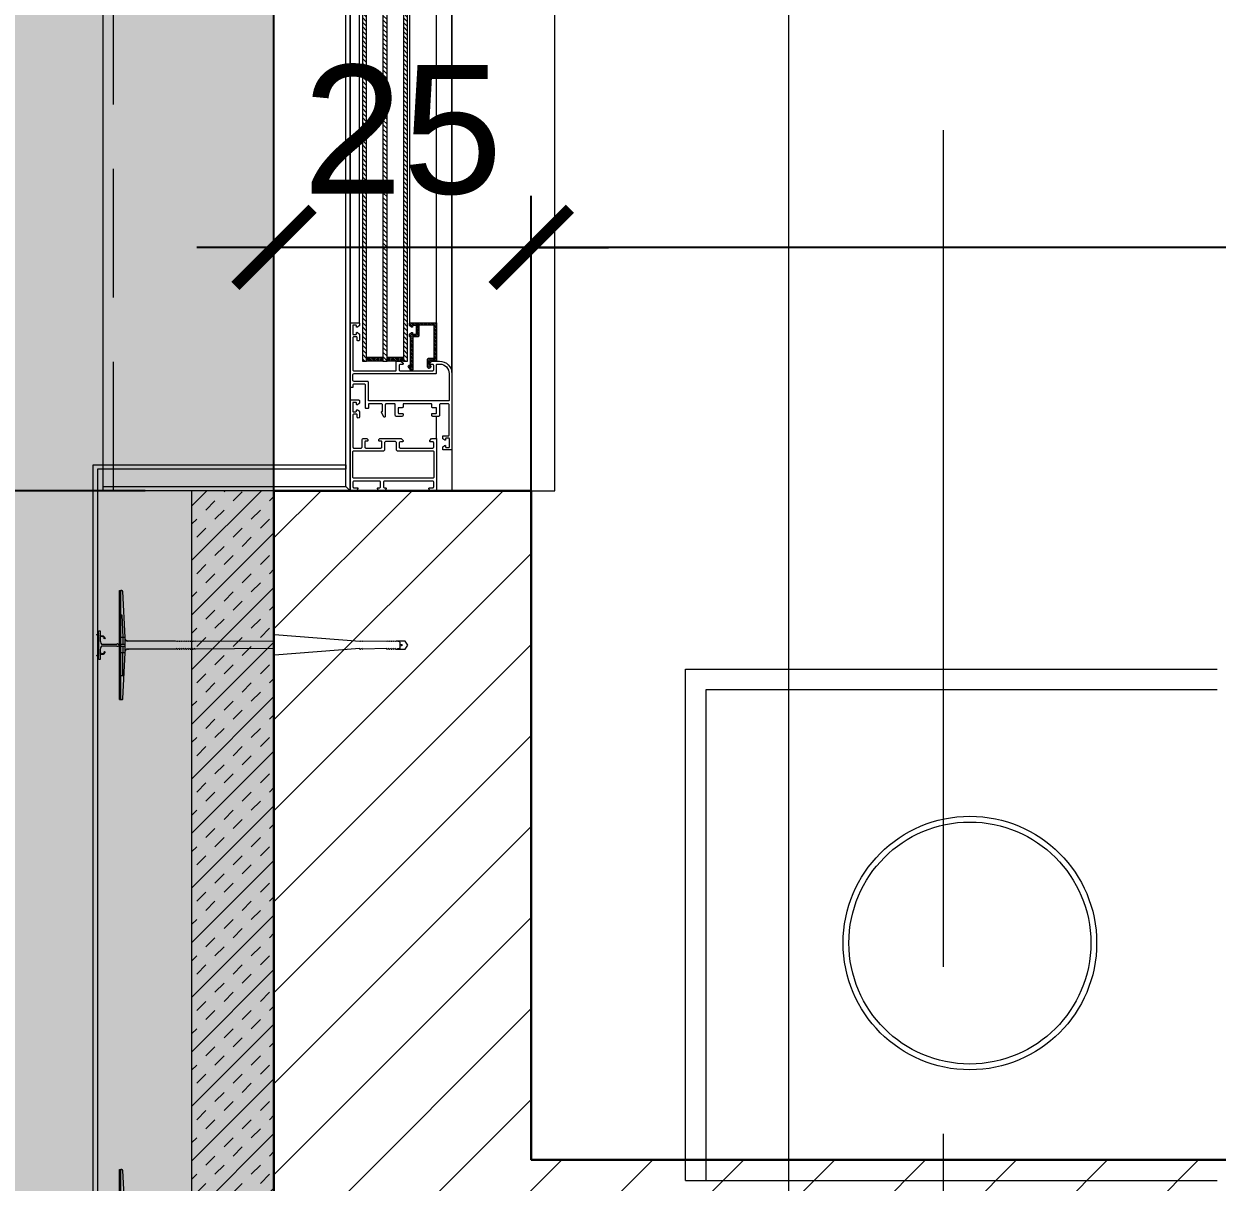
# Model space of a CAD drawing. Header units: centimetres. Extents: x 86156 to 91557, y -55119 to -48172.
# Drawn here: x 86924.5 to 87040.4, y -51594.5 to -51482 of the extents above; entities that cross this region are included whole.
import ezdxf

# ---------------------------------------------------------------- set-up
doc = ezdxf.new("R2010")
doc.units = ezdxf.units.CM
doc.header["$LTSCALE"] = 50
doc.header["$MEASUREMENT"] = 0
for name, pattern in [('AUSGEZOGEN', [0]), ('AXES', [2, 1.25, -0.25, 0.25, -0.25]), ('CACHE', [0.375, 0.25, -0.125]), ('CACHE2', [4.7625, 3.175, -1.5875]), ('CORNER', [20, 0, -20])]:
    doc.linetypes.add(name, pattern=pattern)
doc.layers.get('0').update_dxf_attribs({"color": 8})
for name, color, linetype in [('AXES', 10, 'AXES'), ('BORD', 5, 'Continuous'), ('COTE 50ème', 1, 'Continuous')]:
    doc.layers.add(name, color=color, linetype=linetype)
for name, color, linetype, lineweight in [('BETON CACHE', 4, 'CACHE', 5), ('BETON HACHURE', 253, 'Continuous', 13), ('CONSOLE ISOL.', 214, 'Continuous', 15), ('ISOLATION', 252, 'Continuous', 0), ('MACONNERIE COUPE', 7, 'Continuous', 30), ('MACONNERIE HACHURE', 253, 'Continuous', 13), ('mobilimi', 8, 'Continuous', 9), ('WD_Corner', 154, 'Continuous', 5), ('WD_Dowel', 154, 'Continuous', 5), ('WD_Text_Legende', 154, 'AUSGEZOGEN', 5), ('WINDOWS', 21, 'Continuous', 5)]:
    doc.layers.add(name, color=color, linetype=linetype, lineweight=lineweight)
doc.layers.add('FMULT', color=150, linetype='Continuous', plot=False)
doc.layers.add('WD_Assist1', color=6, linetype='CORNER', lineweight=0, plot=False)
doc.styles.add('RS_TXT_50', font='arial.ttf', dxfattribs={"height": 12.5})
doc.dimstyles.new('RS_50CM_LINEAIRE', dxfattribs={"dimscale": 5, "dimtxt": 12.5, "dimasz": 1.5, "dimexe": 1, "dimexo": 2.5, "dimgap": 1, "dimtad": 1, "dimdec": 1, "dimrnd": 0.5, "dimdsep": 46, "dimtxsty": 'RS_TXT_50', "dimblk1": 'ARCHTICK', "dimblk2": 'ARCHTICK', "dimsah": 1, "dimcen": 2.5, "dimdle": 1, "dimclrt": 4, "dimadec": 0, "dimazin": 2, "dimtfac": 1, "dimtdec": 1, "dimtix": 1, "dimtmove": 2, "dimatfit": 3, "dimfxl": 1, "dimtolj": 1, "dimtzin": 0, "dimarcsym": 0})

# ---------------------------------------------------------------- blocks, each defined once
blk = doc.blocks.new('A$Ccef6f35f')
at = {"layer": 'AXES', "lineweight": 5, "ltscale": 1.3}
blk.add_line((-1265, 1580), (-1265, -1500), dxfattribs=at)
blk = doc.blocks.new('DRITARE POS 2')
at = {"layer": 'WINDOWS'}
h = blk.add_hatch(dxfattribs=at)
h.set_pattern_fill('ANSI31', color=140, scale=2.5, angle=450)
h.set_pattern_definition([(135, (-46708.9128, -43852.52553), (-0.2209708691, -0.2209708691), [])])
h.paths.add_polyline_path([(-8.71, -100.09), (-8.71, -167.42), (-8.31, -167.42), (-8.31, -100.09)])
h.paths.add_polyline_path([(-6.71, -100.09), (-6.71, -167.42), (-6.31, -167.42), (-6.31, -100.09)])
h.paths.add_polyline_path([(-4.71, -100.09), (-4.71, -167.42), (-4.31, -167.42), (-4.31, -100.09)])
at = {"layer": 'WINDOWS', "transparency": 33554559}
h = blk.add_hatch(dxfattribs=at)
h.set_pattern_fill('ANSI31', color=140, angle=450)
h.set_pattern_definition([(135, (-46708.90849, -43869.52553), (-0.08838834765, -0.08838834765), [])])
h.paths.add_polyline_path([(-6.71, -167.42), (-8.31, -167.42), (-8.31, -167.02), (-6.71, -167.02)])
h.paths.add_polyline_path([(-4.71, -167.42), (-6.31, -167.42), (-6.31, -167.02), (-4.71, -167.02)])
h.paths.add_polyline_path([(-6.71, -100.49), (-8.31, -100.49), (-8.31, -100.09), (-6.71, -100.09)])
h.paths.add_polyline_path([(-4.71, -100.49), (-6.31, -100.49), (-6.31, -100.09), (-4.71, -100.09)])
h = blk.add_hatch(dxfattribs=at)
h.set_pattern_fill('ANSI31', color=256, angle=450)
h.set_pattern_definition([(135, (-46708.71279, -43862.46996), (-0.08838834765, -0.08838834765), [])])
h.paths.add_polyline_path([(-1.72, -167.05, -0.414214), (-1.81, -167.14), (-2.28, -167.14, 0.414214), (-2.37, -167.23), (-2.37, -167.97, 1.835735), (-2.15, -167.82), (-2.15, -167.36), (-1.74, -167.36), (-1.5, -167.42), (-1.5, -163.74, 0.414214), (-1.55, -163.69), (-4.06, -163.69, 0.414214), (-4.12, -163.74), (-4.12, -163.95, 0.250765), (-4.09, -163.99), (-3.92, -164.12, 0.599022), (-3.84, -164.08), (-3.84, -163.95), (-3.46, -163.95), (-3.46, -164.81), (-3.84, -164.81), (-3.84, -164.67, 0.649779), (-3.93, -164.63), (-4.1, -164.76, 0.212283), (-4.12, -164.81), (-4.12, -165.01, 0.414214), (-4.06, -165.07), (-4.02, -165.07), (-4.02, -167.81), (-4.15, -167.81, 0.603122), (-4.23, -167.96), (-3.99, -168.31, 0.737396), (-3.82, -168.26), (-3.82, -165.07), (-3.31, -165.07, 0.414214), (-3.22, -164.97), (-3.22, -163.91), (-1.81, -163.91, -0.414214), (-1.72, -164)])
at = {"layer": 'WINDOWS', "color": 165, "linetype": 'CACHE'}
blk.add_line((-32.9, -180), (-32.9, 0), dxfattribs=at)
at = {"layer": 'WINDOWS'}
for p, q in [((-0.01, -168.52), (0, -98.92)), ((-9.89, -163.72), (-9.89, -103.78)), ((-9, -163.74), (-9, -103.78)), ((-4.11, -103.78), (-4.12, -163.74)), ((-1.5, -163.74), (-1.49, -103.78)), ((-9.9, -171.27), (-9.9, -169.89)), ((-1.5, -175.01), (-1.5, -172.75))]:
    blk.add_line(p, q, dxfattribs=at)
at = {"layer": 'WINDOWS', "color": 165}
for points in [[(-9.9, 0), (-9.9, -180), (-33.9, -180), (-33.9, 0)], [(-10.3, -179.6), (-10.3, -0.4), (-9.9, 0), (-9.9, -180)], [(0, 0), (0, -180), (10, -180), (10, 0)], [(-9.9, -180), (-33.9, -180), (-33.9, -179.6), (-10.3, -179.6)]]:
    blk.add_lwpolyline(points, close=True, dxfattribs=at)
at = {"layer": 'WINDOWS'}
for points in [[(-9.9, -180), (-9.9, 0), (0, 0), (0, -180)], [(-1.78, -178.73), (-1.83, -178.79), (-9.56, -178.79), (-9.62, -178.73), (-9.62, -176.19), (-9.56, -176.14), (-6.63, -176.14), (-6.54, -176.04), (-6.54, -175.3), (-6.44, -175.2), (-5.51, -175.2), (-5.42, -175.3), (-5.42, -176.04), (-5.32, -176.14), (-1.83, -176.14), (-1.78, -176.19)]]:
    blk.add_lwpolyline(points, close=True, dxfattribs=at)
at = {"layer": 'WINDOWS', "color": 140}
for points in [[(-8.71, -100.09), (-8.71, -167.42), (-8.31, -167.42), (-8.31, -100.09)], [(-6.71, -100.09), (-6.71, -167.42), (-6.31, -167.42), (-6.31, -100.09)], [(-4.71, -100.09), (-4.71, -167.42), (-4.31, -167.42), (-4.31, -100.09)], [(-6.71, -167.42), (-8.31, -167.42), (-8.31, -167.02), (-6.71, -167.02)], [(-4.71, -167.42), (-6.31, -167.42), (-6.31, -167.02), (-4.71, -167.02)]]:
    blk.add_lwpolyline(points, close=True, dxfattribs=at)
at = {"layer": 'WINDOWS'}
for points in [[(0, -175.99, -0.414214), (-0.06, -176.04), (-0.84, -176.04, -0.414214), (-0.9, -175.99), (-0.9, -175.78, -0.250765), (-0.88, -175.73), (-0.71, -175.6, -0.599022), (-0.62, -175.65), (-0.62, -175.74, 0.414214), (-0.56, -175.8), (-0.3, -175.8, 0.414214), (-0.25, -175.74), (-0.25, -174.96, 0.414214), (-0.3, -174.9), (-0.56, -174.9, 0.414214), (-0.62, -174.96), (-0.62, -175.05, -0.599022), (-0.71, -175.1), (-0.88, -174.97, -0.250765), (-0.9, -174.92), (-0.9, -174.72, -0.414214), (-0.84, -174.66), (-0.34, -174.66, 0.414214), (-0.28, -174.61), (-0.28, -171.66, 0.414214), (-0.38, -171.56), (-1.12, -171.56, 0.414214), (-1.22, -171.66), (-1.22, -172.68, -0.414214), (-1.31, -172.78), (-1.87, -172.78, -0.414214), (-1.96, -172.68), (-1.96, -172.55, -0.414214), (-1.91, -172.5), (-1.55, -172.5, 0.414214), (-1.5, -172.44), (-1.5, -171.99, 0.414214), (-1.55, -171.94), (-1.91, -171.94, -0.414214), (-1.96, -171.88), (-1.96, -171.62, 0.414214), (-2.02, -171.56), (-4.71, -171.56, 0.414214), (-4.76, -171.62), (-4.76, -171.88, -0.414214), (-4.82, -171.94), (-5.17, -171.94, 0.414214), (-5.23, -171.99), (-5.23, -172.44, 0.414214), (-5.17, -172.5), (-4.82, -172.5, -0.414214), (-4.76, -172.55), (-4.76, -172.68, -0.414214), (-4.86, -172.78), (-5.42, -172.78, -0.414214), (-5.51, -172.68), (-5.51, -171.66, 0.414214), (-5.6, -171.56), (-6.39, -171.56, 0.414214), (-6.48, -171.66), (-6.48, -172.78, -0.809546), (-6.66, -172.81), (-6.85, -172.39, -0.543142), (-6.8, -172.31, 0.414214), (-6.74, -172.25), (-6.74, -171.66, 0.414214), (-6.84, -171.56), (-8.07, -171.56, 0.414214), (-8.12, -171.62), (-8.12, -171.97, -0.414214), (-8.18, -172.03), (-8.35, -172.03, -0.414214), (-8.4, -171.97), (-8.4, -169.75, 0.414214), (-8.5, -169.66), (-9.56, -169.66, 0.414214), (-9.62, -169.71), (-9.62, -169.92, -0.414214), (-9.67, -169.98), (-9.84, -169.98, -0.414214), (-9.9, -169.92), (-9.9, -163.74, -0.414214), (-9.84, -163.69), (-9.06, -163.69, -0.414214), (-9, -163.74), (-9, -163.95, -0.250765), (-9.03, -163.99), (-9.19, -164.12, -0.599022), (-9.28, -164.08), (-9.28, -163.98, 0.414214), (-9.34, -163.93), (-9.6, -163.93, 0.414214), (-9.65, -163.98), (-9.65, -164.77, 0.414214), (-9.6, -164.82), (-9.34, -164.82, 0.414214), (-9.28, -164.77), (-9.28, -164.67, -0.599022), (-9.19, -164.63), (-9.03, -164.76, -0.250765), (-9, -164.81), (-9, -165.38, -0.414214), (-9.06, -165.44), (-9.15, -165.44, -0.414214), (-9.21, -165.38), (-9.21, -165.12, 0.414214), (-9.26, -165.07), (-9.56, -165.07, 0.414214), (-9.62, -165.12), (-9.62, -168.3, 0.414214), (-9.56, -168.35), (-5.47, -168.35, 0.414214), (-5.42, -168.3), (-5.42, -167.47, -0.414214), (-5.36, -167.42), (-4.97, -167.42, -0.198912), (-4.93, -167.44), (-4.78, -167.59, -0.198912), (-4.76, -167.63), (-4.76, -167.7, -0.414214), (-4.82, -167.75), (-5.04, -167.75, 0.414214), (-5.14, -167.85), (-5.14, -168.26, 0.414214), (-5.04, -168.35), (-1.87, -168.35, 0.414214), (-1.78, -168.26), (-1.78, -167.85, 0.414214), (-1.87, -167.75), (-2.09, -167.75, -0.414214), (-2.15, -167.7), (-2.15, -167.63, -0.198912), (-2.13, -167.59), (-1.98, -167.44, -0.198912), (-1.94, -167.42), (-1.22, -167.42, -0.414214), (0, -168.63)], [(-1.74, -167.36), (-2.09, -167.36, 0.414214), (-2.15, -167.42), (-2.15, -167.79, 0.247394), (-2.13, -167.84, -1.657435), (-2.37, -167.97), (-2.37, -167.23, -0.414214), (-2.28, -167.14), (-1.81, -167.14, 0.414214), (-1.72, -167.05), (-1.72, -164, 0.414214), (-1.81, -163.91), (-3.16, -163.91, 0.414214), (-3.22, -163.97), (-3.22, -164.97, -0.414214), (-3.31, -165.07), (-3.76, -165.07, 0.414214), (-3.82, -165.12), (-3.82, -168.26, -0.737396), (-3.99, -168.31), (-4.23, -167.96, -0.603122), (-4.15, -167.81), (-4.08, -167.81, 0.414214), (-4.02, -167.75), (-4.02, -165.07), (-4.06, -165.07, -0.414214), (-4.12, -165.01), (-4.12, -164.81, -0.250765), (-4.09, -164.76), (-3.92, -164.63, -0.599022), (-3.84, -164.67), (-3.84, -164.75, 0.414214), (-3.78, -164.81), (-3.52, -164.81, 0.414214), (-3.46, -164.75), (-3.46, -164, 0.414214), (-3.52, -163.95), (-3.78, -163.95, 0.414214), (-3.84, -164), (-3.84, -164.08, -0.599022), (-3.92, -164.12), (-4.09, -163.99, -0.250765), (-4.12, -163.95), (-4.12, -163.74, -0.414214), (-4.06, -163.69), (-1.55, -163.69, -0.414214), (-1.5, -163.74), (-1.5, -167.36), (-1.5, -167.42), (-1.74, -167.42)], [(-1.5, -167.79, -0.414214), (-1.4, -167.7), (-1.18, -167.7), (-1.18, -167.7, -0.414214), (-0.28, -168.63), (-0.28, -171.23, -0.414214), (-0.34, -171.28), (-8.07, -171.28, -0.414214), (-8.12, -171.23), (-8.12, -169.47, 0.414214), (-8.22, -169.38), (-9.52, -169.38, -0.414214), (-9.62, -169.29), (-9.62, -168.73, -0.414214), (-9.52, -168.63), (-1.59, -168.63, 0.414214), (-1.5, -168.54)], [(-7.08, -175), (-7.02, -174.94, -0.198912), (-6.98, -174.92), (-4.97, -174.92, -0.198912), (-4.93, -174.94), (-4.78, -175.09, -0.198912), (-4.76, -175.13), (-4.76, -175.2, -0.414214), (-4.82, -175.26), (-5.01, -175.26, 0.340481), (-5.14, -175.35), (-5.14, -175.76, 0.414214), (-5.04, -175.86), (-1.87, -175.86, 0.414214), (-1.78, -175.76), (-1.78, -175.35, 0.414214), (-1.87, -175.26), (-2.09, -175.26, -0.414214), (-2.15, -175.2), (-2.15, -175.13, -0.198912), (-2.13, -175.09), (-1.98, -174.94, -0.198912), (-1.94, -174.92), (-1.55, -174.92, -0.414214), (-1.5, -174.98), (-1.5, -179.94, -0.414214), (-1.55, -180), (-2.13, -180, -0.322823), (-2.19, -179.96), (-2.24, -179.79, -0.511918), (-2.19, -179.72), (-1.87, -179.72, 0.414214), (-1.78, -179.63), (-1.78, -179.16, 0.414214), (-1.87, -179.07), (-6.57, -179.07, 0.414214), (-6.67, -179.16), (-6.67, -179.63, 0.414214), (-6.57, -179.72), (-6.44, -179.72, -0.511918), (-6.39, -179.79), (-6.45, -179.96, -0.322823), (-6.5, -180), (-7.12, -180, -0.322823), (-7.17, -179.96), (-7.23, -179.79, -0.511918), (-7.17, -179.72), (-7.04, -179.72, 0.414214), (-6.95, -179.63), (-6.95, -179.16, 0.414214), (-7.04, -179.07), (-9.52, -179.07, 0.414214), (-9.62, -179.16), (-9.62, -179.63, 0.414214), (-9.52, -179.72), (-9.21, -179.72, -0.511918), (-9.15, -179.79), (-9.21, -179.96, -0.322823), (-9.26, -180), (-9.84, -180, -0.414214), (-9.9, -179.94), (-9.9, -171.25, -0.414214), (-9.84, -171.19), (-9.06, -171.19, -0.414214), (-9, -171.25), (-9, -171.49, -0.250765), (-9.03, -171.53), (-9.19, -171.65, -0.599022), (-9.28, -171.6), (-9.28, -171.49, 0.414214), (-9.34, -171.43), (-9.6, -171.43, 0.414214), (-9.65, -171.49), (-9.65, -172.27, 0.414214), (-9.6, -172.33), (-9.34, -172.33, 0.414214), (-9.28, -172.27), (-9.28, -172.2, -0.599022), (-9.19, -172.15), (-9.03, -172.26, -0.250765), (-9, -172.31), (-9, -172.84, -1), (-9.21, -172.84), (-9.21, -172.63, 0.414214), (-9.26, -172.57), (-9.56, -172.57, 0.414214), (-9.62, -172.63), (-9.62, -175.8, 0.414214), (-9.56, -175.86), (-8.83, -175.86, 0.414214), (-8.74, -175.76), (-8.74, -175.11, -0.414214), (-8.55, -174.92), (-8.3, -174.92, -0.198912), (-8.26, -174.94), (-8.2, -175, -0.198912), (-8.18, -175.04), (-8.18, -175.15, -0.414214), (-8.24, -175.2), (-8.4, -175.2, 0.414214), (-8.46, -175.26), (-8.46, -175.76, 0.414214), (-8.37, -175.86), (-6.91, -175.86, 0.414214), (-6.82, -175.76), (-6.82, -175.26, 0.414214), (-6.87, -175.2), (-7.04, -175.2, -0.414214), (-7.1, -175.15), (-7.1, -175.04, -0.198912)]]:
    blk.add_lwpolyline(points, format="xyb", close=True, dxfattribs=at)
blk = doc.blocks.new('ankeri')
at = {"layer": 'WD_Assist1'}
for p, q in [((-2.32, 5.2), (-2.54, 0.59)), ((-2.22, 5.3), (-2.32, 5.2)), ((-2, 5.3), (-2.22, 5.3)), ((-2, -5.3), (-2, 5.3)), ((-29.75, 0.39), (-30, 0)), ((-30, 0), (-29.75, -0.39)), ((-2.76, 0.39), (-29.75, 0.39)), ((-2.54, 0.59), (-2.76, 0.39)), ((-29.75, -0.39), (-2.76, -0.39)), ((-2.76, -0.39), (-2.54, -0.59)), ((-2.54, -0.59), (-2.32, -5.2)), ((-2.32, -5.2), (-2.22, -5.3)), ((-2.22, -5.3), (-2, -5.3))]:
    blk.add_line(p, q, dxfattribs=at)
at = {"layer": 'WD_Corner', "lineweight": 5}
blk.add_lwpolyline([(-2, 0.1), (-1.85, 0.1, -1), (-1.75, 0.1), (-0.25, 0.1, 0.185242), (-0.1, 0.55), (-0.1, 0.72), (-0.15, 0.73), (-0.15, 0.74), (-0.1, 0.75), (-0.1, 0.85), (-0.3, 0.85), (-0.3, 0.8), (-0.32, 0.8), (-0.33, 0.85), (-0.38, 0.85), (-0.5, 0.73), (-0.47, 0.68), (-0.48, 0.68), (-0.53, 0.7), (-0.54, 0.69), (-0.51, 0.65), (-0.54, 0.62), (-0.61, 0.69), (-0.4, 0.9), (-0.1, 0.9), (-0.1, 1.4), (0, 1.4), (0.05, 1.2), (0, 1.2), (0.05, 1.1), (0, 1.1), (0.25, 1), (0, 1), (0, -1), (0.25, -1), (0, -1.1), (0.05, -1.1), (0, -1.2), (0.05, -1.2), (0, -1.4), (-0.1, -1.4), (-0.1, -0.9), (-0.4, -0.9), (-0.61, -0.69), (-0.54, -0.62), (-0.51, -0.65), (-0.54, -0.69), (-0.53, -0.7), (-0.48, -0.68), (-0.47, -0.68), (-0.5, -0.73), (-0.38, -0.85), (-0.33, -0.85), (-0.32, -0.8), (-0.3, -0.8), (-0.3, -0.85), (-0.1, -0.85), (-0.1, -0.75), (-0.15, -0.74), (-0.15, -0.73), (-0.1, -0.72), (-0.1, -0.55, 0.185242), (-0.25, -0.1), (-1.75, -0.1, -1), (-1.85, -0.1), (-2, -0.1)], format="xyb", close=True, dxfattribs=at)
at = {"layer": 'WD_Dowel'}
for p, q in [((-2.32, 5.2), (-2.54, 0.74)), ((-2, 5.3), (-2.22, 5.3)), ((-2.11, 5.3), (-2.11, -5.3)), ((-2, 5.3), (-2, -5.3)), ((-2.11, 2.94), (-2.32, 2.94)), ((-2.32, 2.94), (-2.32, 0.74)), ((-29.75, 0.39), (-30, 0)), ((-30, 0), (-29.75, -0.39)), ((-28.88, 0.39), (-29.75, 0.39)), ((-29.47, 0.05), (-29.25, 0.09)), ((-29.47, 0.05), (-29.47, -0.05)), ((-29.25, 0.29), (-29.04, 0.37)), ((-29.25, 0.29), (-29.25, -0.29)), ((-28.88, 0.39), (-29.04, 0.34)), ((-29.04, 0.34), (-29.04, 0.37)), ((-28.82, 0.39), (-28.88, 0.39)), ((-28.82, 0.39), (-28.82, 0.34)), ((-28.82, 0.34), (-28.66, 0.39)), ((-28.61, 0.39), (-28.66, 0.39)), ((-28.61, 0.39), (-28.66, 0.39)), ((-28.61, 0.39), (-28.61, 0.34)), ((-28.61, 0.34), (-28.44, 0.39)), ((-28.39, 0.39), (-28.44, 0.39)), ((-28.39, 0.39), (-28.39, 0.34)), ((-28.39, 0.34), (-28.23, 0.39)), ((-28.17, 0.39), (-28.23, 0.39)), ((-28.17, 0.39), (-28.17, 0.34)), ((-28.17, 0.34), (-28.01, 0.39)), ((-27.96, 0.39), (-28.01, 0.39)), ((-27.96, 0.39), (-27.96, 0.34)), ((-27.96, 0.34), (-25.61, 0.39)), ((-25.56, 0.39), (-25.61, 0.39)), ((-25.56, 0.39), (-25.56, 0.34)), ((-25.56, 0.34), (-25.4, 0.39)), ((-25.34, 0.39), (-25.4, 0.39)), ((-25.34, 0.34), (-17.05, 0.99)), ((-25.34, 0.39), (-25.34, 0.34)), ((-17, 0.99), (-17.05, 0.99)), ((-17, 0.99), (-17, 0.34)), ((-17, 0.34), (-9.36, 0.39)), ((-9.3, 0.39), (-9.36, 0.39)), ((-9.3, 0.39), (-9.3, 0.34)), ((-9.3, 0.34), (-9.14, 0.39)), ((-9.09, 0.39), (-9.14, 0.39)), ((-9.09, 0.39), (-9.09, 0.34)), ((-9.09, 0.34), (-8.93, 0.39)), ((-8.87, 0.39), (-8.93, 0.39)), ((-8.87, 0.39), (-8.87, 0.34)), ((-8.87, 0.34), (-8.71, 0.39)), ((-8.66, 0.39), (-8.71, 0.39)), ((-8.66, 0.39), (-8.66, 0.34)), ((-8.66, 0.34), (-8.5, 0.39)), ((-8.44, 0.39), (-8.5, 0.39)), ((-8.44, 0.39), (-8.44, 0.34)), ((-8.44, 0.34), (-8.28, 0.39)), ((-8.23, 0.39), (-8.28, 0.39)), ((-8.23, 0.39), (-8.23, 0.34)), ((-8.23, 0.34), (-8.06, 0.39)), ((-8.01, 0.39), (-8.06, 0.39)), ((-8.01, 0.39), (-8.01, 0.34)), ((-8.01, 0.34), (-7.85, 0.39)), ((-7.79, 0.39), (-7.85, 0.39)), ((-7.79, 0.39), (-7.79, 0.34)), ((-7.79, 0.34), (-7.63, 0.39)), ((-7.58, 0.39), (-7.63, 0.39)), ((-7.58, 0.39), (-7.58, 0.34)), ((-7.58, 0.34), (-7.42, 0.39)), ((-7.42, 0.39), (-2.76, 0.39)), ((-2.54, 0.74), (-2.54, -0.74)), ((-2.54, 0.74), (-2.11, 0.74)), ((-2.11, 0.1), (-2.54, 0.1)), ((-2.32, 0.1), (-2.32, 0.74)), ((-29.75, -0.39), (-28.88, -0.39)), ((-29.25, -0.1), (-29.47, -0.05)), ((-29.25, -0.29), (-29.04, -0.37)), ((-29.04, -0.37), (-29.04, -0.34)), ((-29.04, -0.34), (-28.88, -0.39)), ((-28.82, -0.39), (-28.88, -0.39)), ((-28.82, -0.39), (-28.82, -0.34)), ((-28.82, -0.34), (-28.66, -0.39)), ((-28.61, -0.39), (-28.66, -0.39)), ((-28.61, -0.39), (-28.61, -0.34)), ((-28.61, -0.34), (-28.44, -0.39)), ((-28.39, -0.39), (-28.44, -0.39)), ((-28.39, -0.39), (-28.39, -0.34)), ((-28.39, -0.34), (-28.23, -0.39)), ((-28.17, -0.39), (-28.23, -0.39)), ((-28.17, -0.39), (-28.17, -0.34)), ((-28.17, -0.34), (-28.01, -0.39)), ((-27.96, -0.39), (-28.01, -0.39)), ((-27.96, -0.39), (-27.96, -0.34)), ((-27.96, -0.34), (-25.61, -0.39)), ((-25.56, -0.39), (-25.61, -0.39)), ((-25.56, -0.39), (-25.56, -0.34)), ((-25.56, -0.34), (-25.4, -0.39)), ((-25.34, -0.39), (-25.4, -0.39)), ((-25.34, -0.39), (-25.34, -0.34)), ((-25.34, -0.34), (-17.05, -0.99)), ((-17, -0.99), (-17.05, -0.99)), ((-17, -0.99), (-17, -0.34)), ((-17, -0.34), (-9.36, -0.39)), ((-9.3, -0.39), (-9.36, -0.39)), ((-9.3, -0.39), (-9.3, -0.34)), ((-9.3, -0.34), (-9.14, -0.39)), ((-9.09, -0.39), (-9.14, -0.39)), ((-9.09, -0.39), (-9.09, -0.34)), ((-9.09, -0.34), (-8.93, -0.39)), ((-8.87, -0.39), (-8.93, -0.39)), ((-8.87, -0.39), (-8.87, -0.34)), ((-8.87, -0.34), (-8.71, -0.39)), ((-8.66, -0.39), (-8.71, -0.39)), ((-8.66, -0.39), (-8.66, -0.34)), ((-8.66, -0.34), (-8.5, -0.39)), ((-8.44, -0.39), (-8.5, -0.39)), ((-8.44, -0.39), (-8.44, -0.34)), ((-8.44, -0.34), (-8.28, -0.39)), ((-8.23, -0.39), (-8.28, -0.39)), ((-8.23, -0.39), (-8.23, -0.34)), ((-8.23, -0.34), (-8.06, -0.39)), ((-8.01, -0.39), (-8.06, -0.39)), ((-8.01, -0.39), (-8.01, -0.34)), ((-8.01, -0.34), (-7.85, -0.39)), ((-7.79, -0.39), (-7.85, -0.39)), ((-7.79, -0.39), (-7.79, -0.34)), ((-7.79, -0.34), (-7.63, -0.39)), ((-7.58, -0.39), (-7.63, -0.39)), ((-7.58, -0.39), (-7.58, -0.34)), ((-7.58, -0.34), (-7.42, -0.39)), ((-7.42, -0.39), (-2.76, -0.39)), ((-2.11, -0.1), (-2.54, -0.1)), ((-2.54, -0.74), (-2.11, -0.74)), ((-2.54, -0.74), (-2.32, -5.2)), ((-2.32, -0.74), (-2.32, -0.1)), ((-2.22, -2.94), (-2.32, -0.74)), ((-2.11, -2.94), (-2.22, -2.94)), ((-2, -5.3), (-2.22, -5.3))]:
    blk.add_line(p, q, dxfattribs=at)
for centre, major_axis, start_param, end_param in [((-2.22, 5.2), (0.108, 0), 1.570796, 3.141593), ((-2.76, 0.59), (0.216, 0), -1.570795, 0), ((-2.76, -0.59), (-0.216, 0), 3.141593, 4.712389), ((-2.22, -5.2), (0.108, 0), 3.141593, 4.712389)]:
    blk.add_ellipse(centre, major_axis=major_axis, ratio=0.909091, start_param=start_param, end_param=end_param, dxfattribs=at)
blk = doc.blocks.new('_ArchTick')
at = {"color": 0, "linetype": 'ByBlock', "const_width": 0.15}
blk.add_lwpolyline([(-0.5, -0.5), (0.5, 0.5)], dxfattribs=at)
blk = doc.blocks.new('*D1239')
at = {"layer": 'COTE 50ème', "color": 0, "lineweight": -2, "ltscale": 0.5, "transparency": 16777216}
for p, q in [((86778.75, -51342.37), (86778.75, -51532.37)), ((86936.25, -51347.37), (86773.75, -51347.37)), ((86936.25, -51527.37), (86773.75, -51527.37))]:
    blk.add_line(p, q, dxfattribs=at)
at = {"layer": 'Defpoints', "color": 0, "ltscale": 0.5, "transparency": 16777216}
for p in [(86948.75, -51347.37), (86778.75, -51527.37), (86948.75, -51527.37)]:
    blk.add_point(p, dxfattribs=at)
at = {"layer": 'COTE 50ème', "color": 0, "lineweight": -2, "ltscale": 0.5, "transparency": 16777216, "xscale": 7.5, "yscale": 7.5, "zscale": 7.5}
for p, rotation in [((86778.75, -51347.37), 90), ((86778.75, -51527.37), 270)]:
    blk.add_blockref('_ArchTick', p, dxfattribs=dict(at, rotation=rotation))
at = {"layer": 'COTE 50ème', "color": 4, "lineweight": 5, "ltscale": 0.5, "transparency": 16777216, "char_height": 12.5, "attachment_point": 5, "rotation": 90, "style": 'RS_TXT_50'}
for s, insert in [('\\A1;180', (86767.37, -51437.37)), ('\\A1;240', (86790.13, -51437.37))]:
    blk.add_mtext(s, dxfattribs=dict(at, insert=insert))
blk = doc.blocks.new('*D1240')
at = {"layer": 'COTE 50ème', "color": 0, "lineweight": -2, "ltscale": 0.5, "transparency": 16777216}
for p, q in [((86778.75, -51522.37), (86778.75, -51622.37)), ((86936.25, -51527.37), (86773.75, -51527.37)), ((86936.25, -51617.37), (86773.75, -51617.37))]:
    blk.add_line(p, q, dxfattribs=at)
at = {"layer": 'Defpoints', "color": 0, "ltscale": 0.5, "transparency": 16777216}
for p in [(86948.75, -51527.37), (86778.75, -51617.37), (86948.75, -51617.37)]:
    blk.add_point(p, dxfattribs=at)
at = {"layer": 'COTE 50ème', "color": 0, "lineweight": -2, "ltscale": 0.5, "transparency": 16777216, "xscale": 7.5, "yscale": 7.5, "zscale": 7.5}
for p, rotation in [((86778.75, -51527.37), 90), ((86778.75, -51617.37), 270)]:
    blk.add_blockref('_ArchTick', p, dxfattribs=dict(at, rotation=rotation))
at = {"layer": 'COTE 50ème', "color": 4, "lineweight": 5, "ltscale": 0.5, "transparency": 16777216, "insert": (86767.37, -51572.37), "char_height": 12.5, "attachment_point": 5, "rotation": 90, "style": 'RS_TXT_50'}
blk.add_mtext('\\A1;90', dxfattribs=at)
blk = doc.blocks.new('*D1247')
at = {"layer": 'COTE 50ème', "color": 0, "lineweight": -2, "ltscale": 0.5, "transparency": 16777216}
for p, q in [((86698.75, -49967.37), (86698.75, -51977.37)), ((86936.25, -49972.37), (86693.75, -49972.37)), ((86836.25, -51972.37), (86693.75, -51972.37))]:
    blk.add_line(p, q, dxfattribs=at)
at = {"layer": 'Defpoints', "color": 0, "ltscale": 0.5, "transparency": 16777216}
for p in [(86948.75, -49972.37), (86698.75, -51972.37), (86848.75, -51972.37)]:
    blk.add_point(p, dxfattribs=at)
at = {"layer": 'COTE 50ème', "color": 0, "lineweight": -2, "ltscale": 0.5, "transparency": 16777216, "xscale": 7.5, "yscale": 7.5, "zscale": 7.5}
for p, rotation in [((86698.75, -49972.37), 90), ((86698.75, -51972.37), 270)]:
    blk.add_blockref('_ArchTick', p, dxfattribs=dict(at, rotation=rotation))
at = {"layer": 'COTE 50ème', "color": 4, "lineweight": 5, "ltscale": 0.5, "transparency": 16777216, "insert": (86687.37, -50972.37), "char_height": 12.5, "attachment_point": 5, "rotation": 90, "style": 'RS_TXT_50'}
blk.add_mtext('\\A1;2000', dxfattribs=at)
blk = doc.blocks.new('*D1249')
at = {"layer": 'COTE 50ème', "color": 0, "lineweight": -2, "ltscale": 0.5, "transparency": 16777216}
for p, q in [((86658.75, -52042.37), (86658.75, -49902.37)), ((87046.25, -49907.37), (86653.75, -49907.37)), ((86936.25, -52037.37), (86653.75, -52037.37))]:
    blk.add_line(p, q, dxfattribs=at)
at = {"layer": 'Defpoints', "color": 0, "ltscale": 0.5, "transparency": 16777216}
for p in [(86658.75, -49907.37), (87058.75, -49907.37), (86948.75, -52037.37)]:
    blk.add_point(p, dxfattribs=at)
at = {"layer": 'COTE 50ème', "color": 0, "lineweight": -2, "ltscale": 0.5, "transparency": 16777216, "xscale": 7.5, "yscale": 7.5, "zscale": 7.5}
for p, rotation in [((86658.75, -49907.37), 90), ((86658.75, -52037.37), 270)]:
    blk.add_blockref('_ArchTick', p, dxfattribs=dict(at, rotation=rotation))
at = {"layer": 'COTE 50ème', "color": 4, "lineweight": 5, "ltscale": 0.5, "transparency": 16777216, "insert": (86647.37, -50972.37), "char_height": 12.5, "attachment_point": 5, "rotation": 90, "style": 'RS_TXT_50'}
blk.add_mtext('\\A1;2130', dxfattribs=at)
blk = doc.blocks.new('*D1296')
at = {"layer": 'COTE 50ème', "color": 0, "lineweight": -2, "ltscale": 0.5, "transparency": 16777216}
for p, q in [((86973.75, -51534.41), (86973.75, -51498.74)), ((87306.75, -51518.84), (87306.75, -51498.74)), ((87311.75, -51503.74), (86968.75, -51503.74))]:
    blk.add_line(p, q, dxfattribs=at)
at = {"layer": 'Defpoints', "color": 0, "ltscale": 0.5, "transparency": 16777216}
for p in [(86973.75, -51503.74), (87306.75, -51531.34), (86973.75, -51546.91)]:
    blk.add_point(p, dxfattribs=at)
at = {"layer": 'COTE 50ème', "color": 0, "lineweight": -2, "ltscale": 0.5, "transparency": 16777216, "xscale": 7.5, "yscale": 7.5, "zscale": 7.5, "rotation": 180}
blk.add_blockref('_ArchTick', (86973.75, -51503.74), dxfattribs=at)
at = {"layer": 'COTE 50ème', "color": 0, "lineweight": -2, "ltscale": 0.5, "transparency": 16777216, "xscale": 7.5, "yscale": 7.5, "zscale": 7.5}
blk.add_blockref('_ArchTick', (87306.75, -51503.74), dxfattribs=at)
at = {"layer": 'COTE 50ème', "color": 4, "lineweight": 5, "ltscale": 0.5, "transparency": 16777216, "insert": (87140.25, -51492.35), "char_height": 12.5, "attachment_point": 5, "style": 'RS_TXT_50'}
blk.add_mtext('\\A1;333', dxfattribs=at)
blk = doc.blocks.new('*D1297')
at = {"layer": 'COTE 50ème', "color": 0, "lineweight": -2, "ltscale": 0.5, "transparency": 16777216}
for p, q in [((86948.75, -51534.41), (86948.75, -51498.74)), ((86973.75, -51534.41), (86973.75, -51498.74)), ((86948.75, -51503.74), (86941.25, -51503.74)), ((86973.75, -51503.74), (86948.75, -51503.74)), ((86973.75, -51503.74), (86981.25, -51503.74))]:
    blk.add_line(p, q, dxfattribs=at)
at = {"layer": 'Defpoints', "color": 0, "ltscale": 0.5, "transparency": 16777216}
for p in [(86948.75, -51503.74), (86948.75, -51546.91), (86973.75, -51546.91)]:
    blk.add_point(p, dxfattribs=at)
at = {"layer": 'COTE 50ème', "color": 0, "lineweight": -2, "ltscale": 0.5, "transparency": 16777216, "xscale": 7.5, "yscale": 7.5, "zscale": 7.5}
blk.add_blockref('_ArchTick', (86948.75, -51503.74), dxfattribs=at)
at = {"layer": 'COTE 50ème', "color": 0, "lineweight": -2, "ltscale": 0.5, "transparency": 16777216, "xscale": 7.5, "yscale": 7.5, "zscale": 7.5, "rotation": 180}
blk.add_blockref('_ArchTick', (86973.75, -51503.74), dxfattribs=at)
at = {"layer": 'COTE 50ème', "color": 4, "lineweight": 5, "ltscale": 0.5, "transparency": 16777216, "insert": (86961.25, -51492.36), "char_height": 12.5, "attachment_point": 5, "style": 'RS_TXT_50'}
blk.add_mtext('\\A1;25', dxfattribs=at)

msp = doc.modelspace()

# ---------------------------------------------------------------- hatches: boundary and pattern name
at = {"layer": 'BETON HACHURE', "ltscale": 0.5, "transparency": 33554559}
h = msp.add_hatch(color=256, dxfattribs=at)
h.dxf.hatch_style = 1
h.paths.add_polyline_path([(89857.95, -49968.55), (89601.54, -49712.14), (89017.58, -49863.16), (88999.75, -49863.16), (88314.75, -49713.17), (88293.27, -49713.16), (87031.8, -49846.89), (86857.57, -50021.45), (86757.23, -51272.48), (86839.4, -52045.38), (86669.47, -52571.17), (86746.67, -53900.72), (86983.5, -54130.12), (88279.55, -54131.55), (88279.55, -54261.56), (89504.55, -54261.56), (89504.55, -54401.56), (90492.95, -54401.56), (90492.95, -51921.06), (89857.95, -51772.6)])
h.paths.add_polyline_path([(89837.95, -51788.46), (90472.95, -51936.92), (90472.95, -54381.56), (89524.55, -54381.56), (89524.55, -54241.56), (88299.55, -54241.56), (88299.55, -54111.57), (86991.6, -54110.13), (86766.18, -53891.78), (86689.65, -52573.76), (86859.73, -52047.49), (86777.31, -51272.22), (86876.91, -50030.38), (87040.95, -49866.03), (88294.32, -49733.16), (88312.58, -49733.17), (88997.58, -49883.16), (89020.13, -49883.16), (89595.48, -49734.36), (89837.95, -49976.84)], flags=16)
at = {"layer": 'ISOLATION', "transparency": 33554687}
h = msp.add_hatch(dxfattribs=at)
h.set_pattern_fill('INSUL', color=256, scale=10, angle=45)
h.set_pattern_definition([(45, (88048.7518, -53332.374), (-2.6516504, 2.6516504), []), (45, (88047.868, -53331.4902), (-2.6516504, 2.6516504), [1.25, -1.25]), (45, (88046.984, -53330.6064), (-2.6516504, 2.6516504), [1.25, -1.25])])
h.paths.add_polyline_path([(87050.75, -51670.49), (87058.75, -51670.49), (87058.75, -51617.37), (86948.75, -51617.37), (86948.75, -51527.37), (86940.75, -51527.37), (86940.75, -51625.37), (87050.75, -51625.37)])
at = {"layer": 'MACONNERIE HACHURE'}
h = msp.add_hatch(dxfattribs=at)
h.set_pattern_fill('ANSI31', color=256, scale=50, style=0)
h.set_pattern_definition([(45, (-6430.3566, 5835.271), (-4.41941738, 4.41941738), [])])
h.paths.add_polyline_path([(87298.75, -50527.37), (87298.75, -50358.37), (87370.75, -50358.37), (87370.75, -50337.37), (87348.75, -50337.37), (87348.75, -50332.37), (87528.75, -50332.37), (87528.75, -50344.37), (87478.75, -50344.37), (87478.75, -50517.37), (87456.75, -50517.37), (87456.75, -50505.37), (87466.75, -50505.37), (87466.75, -50344.37), (87375.75, -50344.37), (87375.75, -50363.37), (87318.75, -50363.37), (87318.75, -50505.37), (87374.75, -50505.37), (87374.75, -50517.37), (87310.75, -50517.37), (87310.75, -50527.37)])
h.paths.add_polyline_path([(87868.59, -51192.37), (87818.75, -51192.37), (87818.75, -51152.37), (87868.59, -51152.37)])
h.paths.add_polyline_path([(88028.75, -51192.37), (87988.75, -51192.37), (87988.75, -51152.37), (88028.75, -51152.37)])
h.paths.add_polyline_path([(87888.75, -51547.37), (87798.75, -51547.37), (87798.75, -51487.37), (87645.75, -51487.37), (87645.75, -51547.37), (87633.75, -51547.37), (87633.75, -51427.37), (87653.75, -51427.37), (87653.75, -51462.37), (87818.75, -51462.37), (87818.75, -51511.37), (87888.75, -51511.37), (87888.75, -51462.37), (87923.75, -51462.37), (87923.75, -51482.37), (87913.75, -51482.37), (87913.75, -51532.37), (87888.75, -51532.37), (87888.75, -51516.37), (87818.75, -51516.37), (87818.75, -51542.37), (87888.75, -51542.37)])
h.paths.add_polyline_path([(87318.75, -49932.37), (87418.75, -49932.37), (87418.75, -49907.37), (87318.75, -49907.37)])
h.paths.add_polyline_path([(87083.75, -51940.49), (87058.75, -51940.49), (87058.75, -51987.37), (87083.75, -51987.37)])
h.paths.add_polyline_path([(87083.75, -50042.37), (87058.75, -50042.37), (87058.75, -50022.37), (87083.75, -50022.37)])
h.paths.add_polyline_path([(87766.25, -51192.37), (87783.75, -51192.37), (87783.75, -51172.37), (87766.25, -51172.37)])
h.paths.add_polyline_path([(87443.75, -51305.37), (87433.75, -51305.37), (87433.75, -51317.37), (87473.75, -51317.37), (87473.75, -51305.37), (87463.75, -51305.37), (87463.75, -50987.37), (87633.75, -50987.37), (87633.75, -51305.37), (87555.74, -51305.37), (87555.74, -51317.37), (87633.75, -51317.37), (87633.75, -51327.37), (87653.75, -51327.37), (87653.75, -51192.37), (87666.25, -51192.37), (87666.25, -51172.37), (87653.75, -51172.37), (87653.75, -50957.37), (87632.75, -50957.37), (87632.75, -50627.37), (87534.74, -50627.37), (87534.74, -50639.37), (87612.75, -50639.37), (87612.75, -50957.37), (87442.75, -50957.37), (87442.75, -50639.37), (87452.75, -50639.37), (87452.75, -50627.37), (87412.75, -50627.37), (87412.75, -50639.37), (87422.75, -50639.37), (87422.75, -50957.37), (87083.75, -50957.37), (87083.75, -50912.37), (87058.75, -50912.37), (87058.75, -50962.37), (86791.75, -50962.37), (86791.75, -50982.37), (87058.75, -50982.37), (87058.75, -51032.37), (87083.75, -51032.37), (87083.75, -50987.37), (87443.75, -50987.37)])
h.paths.add_polyline_path([(87275.75, -50332.37), (87275.75, -50352.37), (86973.75, -50352.37), (86973.75, -50417.37), (86948.75, -50417.37), (86948.75, -50327.37), (87058.75, -50327.37), (87058.75, -50312.37), (87083.75, -50312.37), (87083.75, -50332.37)])
h.paths.add_polyline_path([(87718.75, -50235.37), (87743.75, -50235.37), (87743.75, -50513.37), (87795.75, -50513.37), (87795.75, -50535.37), (87783.75, -50535.37), (87783.75, -50525.37), (87658.75, -50525.37), (87658.75, -50513.37), (87718.75, -50513.37)])
h.paths.add_polyline_path([(87743.75, -50162.37), (87743.75, -50142.37), (87793.75, -50142.37), (87793.75, -50022.37), (87818.75, -50022.37), (87818.75, -50137.37), (87836.25, -50137.37), (87836.25, -50162.37)])
h.paths.add_polyline_path([(87083.75, -49972.37), (87083.75, -49932.37), (87138.75, -49932.37), (87138.75, -49907.37), (87058.75, -49907.37), (87058.75, -49972.37)])
h.paths.add_polyline_path([(87658.75, -49932.37), (87598.75, -49932.37), (87598.75, -49907.37), (87683.75, -49907.37), (87683.75, -49972.37), (87683.75, -49972.37), (87683.75, -50022.37), (87658.75, -50022.37)])
h.paths.add_polyline_path([(87083.75, -51612.37), (87083.75, -51670.49), (87058.75, -51670.49), (87058.75, -51617.37), (86948.75, -51617.37), (86948.75, -51527.37), (86973.75, -51527.37), (86973.75, -51592.37), (87306.75, -51592.37), (87306.75, -51419.37), (87318.75, -51419.37), (87318.75, -51427.37), (87374.75, -51427.37), (87374.75, -51439.37), (87318.75, -51439.37), (87318.75, -51587.37), (87466.75, -51587.37), (87466.75, -51439.37), (87456.75, -51439.37), (87456.75, -51427.37), (87478.75, -51427.37), (87478.75, -51600.37), (87528.62, -51600.37), (87528.62, -51612.37)])
h.paths.add_polyline_path([(87318.75, -51285.37), (87318.75, -51305.37), (87341.75, -51305.37), (87341.75, -51317.37), (87318.75, -51317.37), (87318.75, -51327.37), (87306.75, -51327.37), (87306.75, -51297.37), (87083.75, -51297.37), (87083.75, -51285.37)], flags=17)
h.paths.add_polyline_path([(87298.75, -50647.37), (87083.75, -50647.37), (87083.75, -50659.37), (87310.75, -50659.37), (87310.75, -50639.37), (87320.75, -50639.37), (87320.75, -50627.37), (87310.75, -50627.37), (87310.75, -50619.37), (87298.75, -50619.37)])
h.paths.add_polyline_path([(87883.75, -50647.37), (87883.75, -50635.37), (87795.75, -50635.37), (87795.75, -50627.37), (87783.75, -50627.37), (87783.75, -50647.37)])
h.paths.add_polyline_path([(86973.75, -51297.37), (86948.75, -51297.37), (86948.75, -51347.37), (86973.75, -51347.37)])
h.paths.add_polyline_path([(86973.75, -50647.37), (86948.75, -50647.37), (86948.75, -50597.37), (86973.75, -50597.37)])
h.paths.add_polyline_path([(87083.75, -51247.37), (87058.75, -51247.37), (87058.75, -51192.49), (87083.75, -51192.49)], flags=17)
h.paths.add_polyline_path([(87083.75, -50697.37), (87058.75, -50697.37), (87058.75, -50752.26), (87083.75, -50752.26)], flags=17)
h.paths.add_polyline_path([(88228.92, -51192.37), (88278.75, -51192.37), (88278.75, -51152.37), (88228.92, -51152.37)])
h.paths.add_polyline_path([(88068.75, -51192.37), (88108.75, -51192.37), (88108.75, -51152.37), (88068.75, -51152.37)])
h.paths.add_polyline_path([(87913.75, -52012.37), (87933.75, -52012.37), (87933.75, -52037.37), (87913.75, -52037.37)])
h.paths.add_polyline_path([(87598.75, -52012.37), (87598.75, -52037.37), (87778.75, -52037.37), (87778.75, -52012.37)])
h.paths.add_polyline_path([(88208.75, -51547.37), (88298.75, -51547.37), (88298.75, -51487.37), (88451.75, -51487.37), (88451.75, -51547.37), (88463.75, -51547.37), (88463.75, -51427.37), (88443.75, -51427.37), (88443.75, -51462.37), (88278.75, -51462.37), (88278.75, -51511.37), (88208.75, -51511.37), (88208.75, -51462.37), (88023.75, -51462.37), (88023.75, -51482.37), (88183.75, -51482.37), (88183.75, -51532.37), (88208.75, -51532.37), (88208.75, -51516.37), (88278.75, -51516.37), (88278.75, -51542.37), (88208.75, -51542.37)])
h.paths.add_polyline_path([(88778.75, -49932.37), (88678.75, -49932.37), (88678.75, -49907.37), (88778.75, -49907.37)])
h.paths.add_polyline_path([(89013.75, -51940.49), (89038.75, -51940.49), (89038.75, -51987.37), (89013.75, -51987.37)])
h.paths.add_polyline_path([(89013.75, -50042.37), (89038.75, -50042.37), (89038.75, -50022.37), (89013.75, -50022.37)])
h.paths.add_polyline_path([(88331.25, -51192.37), (88313.75, -51192.37), (88313.75, -51172.37), (88331.25, -51172.37)])
h.paths.add_polyline_path([(88033.75, -50162.37), (88016.25, -50162.37), (88016.25, -50137.37), (88033.75, -50137.37), (88033.75, -49750.37), (88063.75, -49750.37), (88063.75, -50137.37), (88081.36, -50137.37), (88081.36, -50162.37), (88063.75, -50162.37), (88063.75, -50635.37), (88131.75, -50635.37), (88131.75, -50647.37), (88063.75, -50647.37), (88063.75, -50822.37), (88033.75, -50822.37), (88033.75, -50647.37), (87965.75, -50647.37), (87965.75, -50635.37), (88033.75, -50635.37)])
h.paths.add_polyline_path([(88653.75, -51305.37), (88663.75, -51305.37), (88663.75, -51317.37), (88623.75, -51317.37), (88623.75, -51305.37), (88633.75, -51305.37), (88633.75, -50987.37), (88463.75, -50987.37), (88463.75, -51305.37), (88541.76, -51305.37), (88541.76, -51317.37), (88463.75, -51317.37), (88463.75, -51327.37), (88443.75, -51327.37), (88443.75, -51192.37), (88431.25, -51192.37), (88431.25, -51172.37), (88443.75, -51172.37), (88443.75, -50957.37), (88464.75, -50957.37), (88464.75, -50627.37), (88562.76, -50627.37), (88562.76, -50639.37), (88484.75, -50639.37), (88484.75, -50957.37), (88654.75, -50957.37), (88654.75, -50639.37), (88644.75, -50639.37), (88644.75, -50627.37), (88684.75, -50627.37), (88684.75, -50639.37), (88674.75, -50639.37), (88674.75, -50957.37), (89013.75, -50957.37), (89013.75, -50912.37), (89038.75, -50912.37), (89038.75, -50962.37), (89848.75, -50962.37), (89848.75, -50982.37), (89038.75, -50982.37), (89038.75, -51032.37), (89013.75, -51032.37), (89013.75, -50987.37), (88653.75, -50987.37)])
h.paths.add_polyline_path([(88798.75, -50358.37), (88726.75, -50358.37), (88726.75, -50337.37), (88748.75, -50337.37), (88748.75, -50332.37), (88568.75, -50332.37), (88568.75, -50344.37), (88618.75, -50344.37), (88618.75, -50517.37), (88640.75, -50517.37), (88640.75, -50505.37), (88630.75, -50505.37), (88630.75, -50344.37), (88721.75, -50344.37), (88721.75, -50363.37), (88778.75, -50363.37), (88778.75, -50505.37), (88722.75, -50505.37), (88722.75, -50517.37), (88786.75, -50517.37), (88786.75, -50527.37), (88798.75, -50527.37)])
h.paths.add_polyline_path([(88821.75, -50332.37), (88821.75, -50352.37), (89123.75, -50352.37), (89123.75, -50417.37), (89148.75, -50417.37), (89148.75, -50327.37), (89038.75, -50327.37), (89038.75, -50312.37), (89013.75, -50312.37), (89013.75, -50332.37)])
h.paths.add_polyline_path([(88378.75, -50235.37), (88353.75, -50235.37), (88353.75, -50513.37), (88301.75, -50513.37), (88301.75, -50535.37), (88313.75, -50535.37), (88313.75, -50525.37), (88438.75, -50525.37), (88438.75, -50513.37), (88378.75, -50513.37)])
h.paths.add_polyline_path([(88353.75, -50162.37), (88353.75, -50142.37), (88303.75, -50142.37), (88303.75, -50022.37), (88278.75, -50022.37), (88278.75, -50137.37), (88261.25, -50137.37), (88261.25, -50162.37)])
h.paths.add_polyline_path([(89013.75, -49972.37), (89013.75, -49932.37), (88958.75, -49932.37), (88958.75, -49907.37), (89038.75, -49907.37), (89038.75, -49972.37)])
h.paths.add_polyline_path([(88438.75, -49932.37), (88498.75, -49932.37), (88498.75, -49907.37), (88413.75, -49907.37), (88413.75, -49972.37), (88413.75, -49972.37), (88413.75, -50022.37), (88438.75, -50022.37)])
h.paths.add_polyline_path([(87083.75, -52012.37), (87138.75, -52012.37), (87138.75, -52037.37), (87083.75, -52037.37)])
h.paths.add_polyline_path([(87318.75, -52012.37), (87318.75, -52037.37), (87418.75, -52037.37), (87418.75, -52012.37)])
h.paths.add_polyline_path([(88033.75, -52012.37), (88183.75, -52012.37), (88183.75, -52037.37), (88033.75, -52037.37)])
h.paths.add_polyline_path([(88318.75, -52012.37), (89013.75, -52012.37), (89013.75, -52037.37), (88318.75, -52037.37)])
h.paths.add_polyline_path([(89013.75, -51612.37), (89013.75, -51670.49), (89038.75, -51670.49), (89038.75, -51617.37), (89148.75, -51617.37), (89148.75, -51527.37), (89123.75, -51527.37), (89123.75, -51592.37), (88790.75, -51592.37), (88790.75, -51419.37), (88778.75, -51419.37), (88778.75, -51427.37), (88722.75, -51427.37), (88722.75, -51439.37), (88778.75, -51439.37), (88778.75, -51587.37), (88630.75, -51587.37), (88630.75, -51439.37), (88640.75, -51439.37), (88640.75, -51427.37), (88618.75, -51427.37), (88618.75, -51600.37), (88568.89, -51600.37), (88568.89, -51612.37)])
h.paths.add_polyline_path([(88778.75, -51285.37), (88778.75, -51305.37), (88755.75, -51305.37), (88755.75, -51317.37), (88778.75, -51317.37), (88778.75, -51327.37), (88790.75, -51327.37), (88790.75, -51297.37), (89013.75, -51297.37), (89013.75, -51285.37)], flags=17)
h.paths.add_polyline_path([(88798.75, -50647.37), (89013.75, -50647.37), (89013.75, -50659.37), (88786.75, -50659.37), (88786.75, -50639.37), (88776.75, -50639.37), (88776.75, -50627.37), (88786.75, -50627.37), (88786.75, -50619.37), (88798.75, -50619.37)])
h.paths.add_polyline_path([(88213.75, -50647.37), (88213.75, -50635.37), (88301.75, -50635.37), (88301.75, -50627.37), (88313.75, -50627.37), (88313.75, -50647.37)])
h.paths.add_polyline_path([(89123.75, -51297.37), (89148.75, -51297.37), (89148.75, -51347.37), (89123.75, -51347.37)])
h.paths.add_polyline_path([(89123.75, -50647.37), (89148.75, -50647.37), (89148.75, -50597.37), (89123.75, -50597.37)])
h.paths.add_polyline_path([(89013.75, -51247.37), (89038.75, -51247.37), (89038.75, -51192.49), (89013.75, -51192.49)], flags=17)
h.paths.add_polyline_path([(89013.75, -50697.37), (89038.75, -50697.37), (89038.75, -50752.26), (89013.75, -50752.26)], flags=17)
at = {"layer": 'mobilimi', "lineweight": 5, "ltscale": 2, "true_color": 0x58ba48, "transparency": 33554559}
h = msp.add_hatch(color=85, dxfattribs=at)
h.dxf.hatch_style = 1
h.paths.add_polyline_path([(86848.36, -51940.49), (86848.75, -51632.37), (86948.75, -51632.37), (86948.75, -50990.37), (86791.69, -50990.37), (86769.08, -51272.33)])
at = {"layer": 'WINDOWS'}
h = msp.add_hatch(color=140, dxfattribs=at)
h.dxf.hatch_style = 1
h.paths.add_polyline_path([(89018.83, -49872.96), (88998.69, -49872.96), (88313.69, -49722.97), (88293.78, -49722.96), (87036.29, -49856.27), (86867.05, -50025.82), (86767.07, -51272.35), (86849.36, -52046.42), (86679.36, -52572.44), (86756.23, -53896.34), (86987.47, -54120.32), (88289.35, -54121.76), (88289.35, -54251.76), (89514.35, -54251.76), (89514.35, -54391.76), (90483.15, -54391.76), (90483.15, -51928.83), (89848.15, -51780.37), (89848.15, -49972.61), (89598.57, -49723.03)])
h.paths.add_polyline_path([(89597.96, -49725.25), (89846.15, -49973.44), (89846.15, -51781.96), (90481.15, -51930.42), (90481.15, -54389.76), (89516.35, -54389.76), (89516.35, -54249.76), (88291.35, -54249.76), (88291.35, -54119.77), (86988.28, -54118.32), (86758.18, -53895.45), (86681.38, -52572.7), (86851.4, -52046.63), (86769.08, -51272.33), (86868.98, -50026.72), (87037.2, -49858.18), (88293.89, -49724.96), (88313.47, -49724.97), (88998.47, -49874.96), (89019.08, -49874.96)], flags=16)

# ---------------------------------------------------------------- linework, layer by layer
at = {"layer": 'BETON CACHE', "lineweight": 5, "ltscale": 0.5}
for points in [[(89148.75, -49972.37), (86948.75, -49972.37), (86948.75, -52037.37), (89148.75, -52037.37)], [(89098.75, -50022.37), (86998.75, -50022.37), (86998.75, -51987.37), (89098.75, -51987.37)]]:
    msp.add_lwpolyline(points, close=True, dxfattribs=at)
at = {"layer": 'BETON CACHE'}
msp.add_lwpolyline([(86948.75, -49972.37), (86998.75, -49972.37), (86998.75, -52037.37), (86948.75, -52037.37)], close=True, dxfattribs=at)
at = {"layer": 'BORD', "color": 2, "linetype": 'CACHE2', "lineweight": 5, "ltscale": 0.5}
msp.add_lwpolyline([(88413.75, -49972.37), (87683.75, -49972.37), (87683.75, -49907.37), (87053.75, -49907.37), (87053.75, -49972.37), (86948.75, -49972.37), (86948.75, -50037.37), (86848.75, -50037.37), (86848.75, -50312.37), (86948.75, -50312.37), (86948.75, -51632.37), (86848.75, -51632.37), (86848.75, -51972.37), (86948.75, -51972.37), (86948.75, -52037.37), (89148.75, -52037.37)], dxfattribs=at)
at = {"layer": 'CONSOLE ISOL.'}
msp.add_lwpolyline([(87643.75, -51192.37), (87653.75, -51192.37), (87653.75, -51462.37), (87818.75, -51462.37), (87818.75, -51542.37), (87901.25, -51542.37), (87901.25, -52037.37), (86948.75, -52037.37), (86948.75, -51972.37), (86848.75, -51972.37), (86848.75, -51632.37), (86948.75, -51632.37), (86948.75, -50972.37), (87643.75, -50972.37)], close=True, dxfattribs=at)
at = {"layer": 'FMULT', "ltscale": 0.5}
msp.add_lwpolyline([(86848.36, -51940.49), (86848.75, -51632.37), (86948.75, -51632.37), (86948.75, -50990.37), (86791.69, -50990.37), (86769.08, -51272.33)], close=True, dxfattribs=at)
at = {"layer": 'ISOLATION', "lineweight": 5, "ltscale": 0.5}
msp.add_lwpolyline([(87050.75, -51670.49), (87058.75, -51670.49), (87058.75, -51617.37), (86948.75, -51617.37), (86948.75, -51527.37), (86940.75, -51527.37), (86940.75, -51625.37), (87050.75, -51625.37)], close=True, dxfattribs=at)
at = {"layer": 'MACONNERIE COUPE'}
msp.add_lwpolyline([(87083.75, -51612.37), (87083.75, -51670.49), (87058.75, -51670.49), (87058.75, -51617.37), (86948.75, -51617.37), (86948.75, -51527.37), (86973.75, -51527.37), (86973.75, -51592.37), (87306.75, -51592.37), (87306.75, -51419.37), (87318.75, -51419.37), (87318.75, -51427.37), (87374.75, -51427.37), (87374.75, -51439.37), (87318.75, -51439.37), (87318.75, -51587.37), (87466.75, -51587.37), (87466.75, -51439.37), (87456.75, -51439.37), (87456.75, -51427.37), (87478.75, -51427.37), (87478.75, -51600.37), (87528.62, -51600.37), (87528.62, -51612.37)], close=True, dxfattribs=at)
at = {"layer": 'mobilimi'}
msp.add_line((86988.75, -51594.37), (87040.39, -51594.37), dxfattribs=at)
for points in [[(86988.75, -51594.37), (86988.75, -51544.7), (87040.39, -51544.7)], [(86990.75, -51594.37), (86990.75, -51546.7), (87040.39, -51546.7)]]:
    msp.add_lwpolyline(points, dxfattribs=at)
for major_axis, start_param, end_param in [((-8.71, 8.71), 0.785398, 7.068583), ((8.31, 8.31), 2.356194490192207, 8.639379797371793)]:
    msp.add_ellipse((87016.37, -51571.31), major_axis=major_axis, ratio=1, start_param=start_param, end_param=end_param, dxfattribs=at)
at = {"layer": 'WD_Corner', "lineweight": 5, "ltscale": 0.5}
msp.add_lwpolyline([(86931.85, -51597.7), (86931.85, -51598.1), (86931.2, -51598.1), (86931.2, -51524.87), (86955.75, -51524.87), (86955.75, -51525.27), (86931.6, -51525.27), (86931.6, -51597.7)], close=True, dxfattribs=at)

# ---------------------------------------------------------------- block references
at = {"lineweight": 5}
msp.add_blockref('DRITARE POS 2', (86966.05, -51347.37), dxfattribs=at)
at = {"layer": 'MACONNERIE COUPE', "lineweight": 5, "ltscale": 0.5}
msp.add_blockref('A$Ccef6f35f', (88278.76, -50862.36), dxfattribs=at)
at = {"layer": 'WD_Text_Legende', "rotation": 180}
for p in [(86931.75, -51542.37), (86931.75, -51598.6)]:
    msp.add_blockref('ankeri', p, dxfattribs=at)

# ---------------------------------------------------------------- dimensions: what is measured, and where the dimension line sits
at = {"layer": 'COTE 50ème', "lineweight": 5, "ltscale": 0.5}
for base, p1, p2, angle, picture, middle in [((86658.75, -49907.37), (86948.75, -52037.37), (87058.75, -49907.37), 270, '*D1249', (86647.37, -50972.37)), ((86698.75, -51972.37), (86948.75, -49972.37), (86848.75, -51972.37), 270, '*D1247', (86687.37, -50972.37)), ((86948.75, -51503.74), (86973.75, -51546.91), (86948.75, -51546.91), 180, '*D1297', (86961.25, -51492.36)), ((86973.75, -51503.74), (87306.75, -51531.34), (86973.75, -51546.91), 180, '*D1296', (87140.25, -51492.35)), ((86778.75, -51617.37), (86948.75, -51527.37), (86948.75, -51617.37), 270, '*D1240', (86767.37, -51572.37))]:
    dim = msp.add_linear_dim(base=base, p1=p1, p2=p2, angle=angle, dimstyle='RS_50CM_LINEAIRE', dxfattribs=at)
    dim.commit()
    dim.dimension.update_dxf_attribs({"geometry": picture, "text_midpoint": middle})
dim = msp.add_linear_dim(base=(86778.75, -51527.37), p1=(86948.75, -51347.37), p2=(86948.75, -51527.37), angle=270, text='<>\\X240', dimstyle='RS_50CM_LINEAIRE', dxfattribs=at)
dim.commit()
dim.dimension.update_dxf_attribs({"geometry": '*D1239', "text_midpoint": (86778.75, -51437.37)})

doc.saveas('drawing.dxf')
